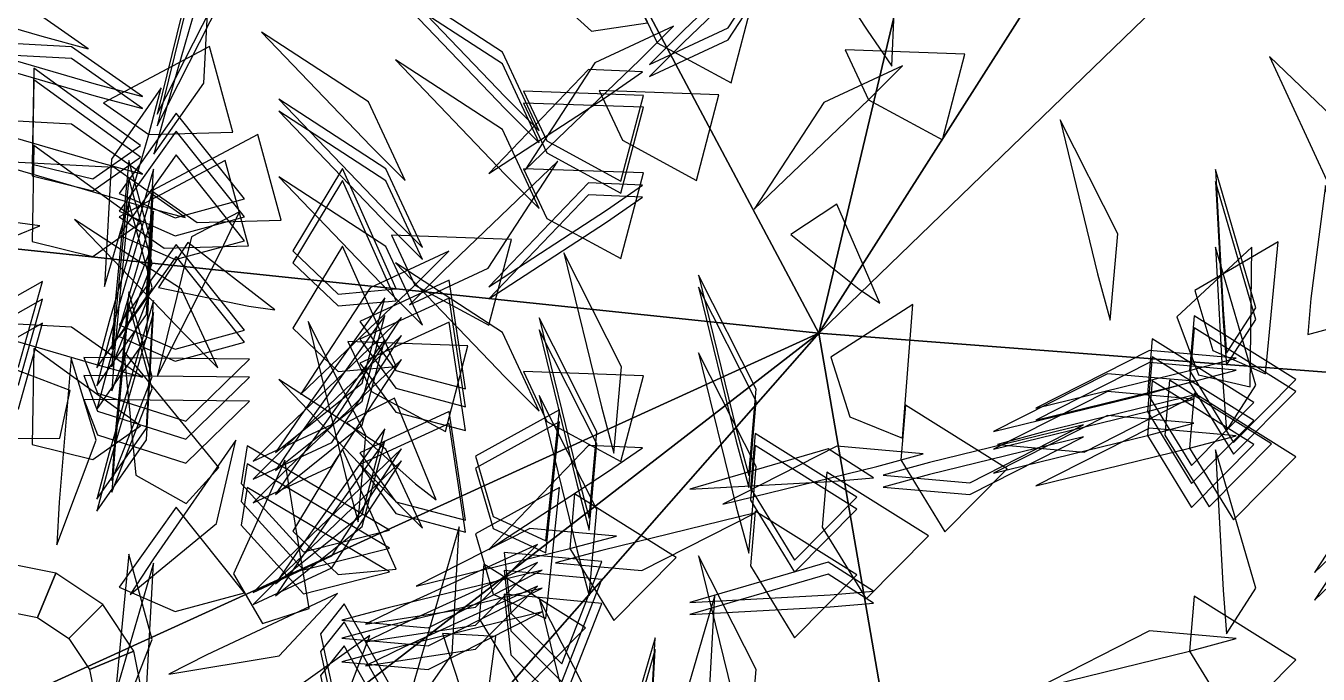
# Model space of a CAD drawing. Header units: millimetres. Extents: x 116.8 to 135.8, y -35.1 to -13.1.
# Drawn here: x 120.117 to 121.226, y -15.71 to -15.154 of the extents above; entities that cross this region are included whole.
import ezdxf

# ---------------------------------------------------------------- set-up
doc = ezdxf.new("R2010")
doc.units = ezdxf.units.MM
for name, color, linetype in [('FOGLIE', 62, 'CONTINUOUS'), ('GAMBO', 36, 'CONTINUOUS'), ('PRATO', 83, 'CONTINUOUS')]:
    doc.layers.add(name, color=color, linetype=linetype)

msp = doc.modelspace()

# ---------------------------------------------------------------- linework, layer by layer
at = {"layer": 'FOGLIE'}
for points in [[(120.602514, -15.158075, 4.709379), (120.650687, -15.151141, 4.646392), (120.601046, -15.047429, 4.584589), (120.562971, -15.121802, 4.713118)], [(120.681508, -15.157718, 4.314046), (120.65234, -15.186886, 4.314046), (120.719882, -15.155427, 4.248857), (120.779716, -15.0637, 4.306476)], [(120.839152, -15.157449, 2.605883), (120.860489, -15.188293, 2.623059), (120.86255, -15.141945, 2.535602), (120.773289, -15.056512, 2.542517)], [(120.681508, -15.167959, 4.457389), (120.65234, -15.197127, 4.457389), (120.719882, -15.165668, 4.392201), (120.779716, -15.073941, 4.44982)], [(120.237659, -15.223883, 3.83829), (120.226983, -15.263728, 3.83829), (120.269746, -15.202713, 3.773101), (120.2757, -15.093357, 3.83072)], [(120.284298, -15.121762, 4.366894), (120.300341, -15.087862, 4.349719), (120.259172, -15.109251, 4.437175), (120.229815, -15.229269, 4.43026)], [(120.284298, -15.132003, 4.510238), (120.300341, -15.098103, 4.493062), (120.259172, -15.119492, 4.580519), (120.229815, -15.23951, 4.573603)], [(120.528468, -15.214477, 3.044903), (120.557636, -15.243645, 3.044903), (120.526178, -15.176104, 2.979715), (120.43445, -15.116269, 3.037334)], [(120.130709, -15.162567, 1.772226), (120.170554, -15.173243, 1.772226), (120.109539, -15.13048, 1.707038), (120.000183, -15.124525, 1.764657)], [(120.528468, -15.224718, 2.691664), (120.557636, -15.253886, 2.691664), (120.526178, -15.186345, 2.626476), (120.43445, -15.12651, 2.684095)], [(120.658898, -15.168053, 1.951303), (120.722471, -15.202531, 1.918048), (120.741775, -15.128998, 1.811935), (120.638819, -15.125364, 1.925459)], [(120.643775, -15.183176, 4.690909), (120.672943, -15.154008, 4.690909), (120.605402, -15.185466, 4.62572), (120.545567, -15.277194, 4.683339)], [(120.413493, -15.257193, 1.772226), (120.442661, -15.286361, 1.772226), (120.411203, -15.21882, 1.707038), (120.319475, -15.158985, 1.764657)], [(120.177371, -15.203577, 2.807025), (120.217215, -15.214253, 2.807025), (120.1562, -15.17149, 2.741837), (120.046845, -15.165535, 2.799456)], [(120.177371, -15.213818, 2.453787), (120.217215, -15.224494, 2.453787), (120.1562, -15.181731, 2.388598), (120.046845, -15.175776, 2.446217)], [(120.222554, -15.246721, 4.167042), (120.294848, -15.244794, 4.133788), (120.274799, -15.17146, 4.027674), (120.18382, -15.219791, 4.141199)], [(120.840375, -15.217002, 2.373953), (120.903948, -15.251481, 2.340699), (120.923252, -15.177947, 2.234585), (120.820296, -15.174314, 2.348109)], [(120.528468, -15.281045, 2.026142), (120.557636, -15.310213, 2.026142), (120.526178, -15.242671, 1.960954), (120.43445, -15.182837, 2.018573)], [(121.237113, -15.293059, 2.150912), (121.253498, -15.326002, 2.13226), (121.238439, -15.23149, 2.106925), (121.184604, -15.180025, 2.205754)], [(120.174563, -15.284934, 2.882125), (120.215408, -15.256184, 2.820147), (120.12393, -15.189828, 2.754812), (120.122339, -15.2722, 2.884092)], [(120.615553, -15.214392, 4.034133), (120.646396, -15.193056, 4.016958), (120.600049, -15.190995, 4.104414), (120.514616, -15.280255, 4.097499)], [(120.840375, -15.217002, 2.373953), (120.869543, -15.187834, 2.373953), (120.802002, -15.219293, 2.308765), (120.742167, -15.31102, 2.366383)], [(120.174563, -15.295175, 2.528886), (120.215408, -15.266425, 2.466908), (120.12393, -15.200069, 2.401574), (120.122339, -15.282441, 2.530853)], [(120.222554, -15.246721, 1.895174), (120.23323, -15.206877, 1.895174), (120.190467, -15.267891, 1.829986), (120.184512, -15.377247, 1.887605)], [(120.564379, -15.252331, 3.226653), (120.627951, -15.286809, 3.193399), (120.647256, -15.213276, 3.087285), (120.5443, -15.209642, 3.200809)], [(120.629159, -15.251737, 1.708079), (120.692732, -15.286216, 1.674825), (120.712036, -15.212682, 1.568711), (120.60908, -15.209048, 1.682236)], [(120.428278, -15.314667, 2.807025), (120.457446, -15.343835, 2.807025), (120.425987, -15.276294, 2.741837), (120.33426, -15.216459, 2.799456)], [(120.564379, -15.262572, 2.873414), (120.627951, -15.297051, 2.84016), (120.647256, -15.223517, 2.734046), (120.5443, -15.219883, 2.84757)], [(120.245131, -15.318307, 3.701338), (120.304761, -15.302139, 3.651148), (120.245984, -15.228517, 3.560788), (120.197194, -15.297402, 3.688754)], [(120.428278, -15.324908, 2.453787), (120.457446, -15.354077, 2.453787), (120.425987, -15.286535, 2.388598), (120.33426, -15.226701, 2.446217)], [(120.177371, -15.270144, 1.788264), (120.217215, -15.280821, 1.788264), (120.1562, -15.238057, 1.723076), (120.046845, -15.232103, 1.780695)], [(121.03716, -15.366366, 1.961994), (121.047836, -15.40621, 1.961994), (121.054363, -15.331988, 1.896805), (121.004842, -15.234306, 1.954424)], [(120.245131, -15.333668, 4.069935), (120.304761, -15.317501, 4.019745), (120.245984, -15.243879, 3.929385), (120.197194, -15.312764, 4.057351)], [(120.264069, -15.322209, 2.683996), (120.336364, -15.320282, 2.650742), (120.316315, -15.246948, 2.544628), (120.225336, -15.295279, 2.658152)], [(120.174563, -15.351502, 1.863364), (120.215408, -15.322752, 1.801386), (120.12393, -15.256396, 1.736051), (120.122339, -15.338768, 1.86533)], [(120.245131, -15.354151, 3.552876), (120.304761, -15.337984, 3.502686), (120.245984, -15.264361, 3.412325), (120.197194, -15.333246, 3.540291)], [(120.214043, -15.307382, 2.502247), (120.253887, -15.318058, 2.502247), (120.192873, -15.275295, 2.437058), (120.083517, -15.26934, 2.494677)], [(120.193545, -15.393977, 3.655605), (120.190957, -15.430966, 3.637532), (120.22562, -15.342205, 3.610681), (120.205587, -15.269074, 3.708479)], [(120.235873, -15.344392, 1.692042), (120.308168, -15.342466, 1.658788), (120.288119, -15.269131, 1.552674), (120.19714, -15.317462, 1.666199)], [(120.385168, -15.383721, 2.882125), (120.434915, -15.379245, 2.820147), (120.388871, -15.27604, 2.754812), (120.346307, -15.346581, 2.884092)], [(120.475456, -15.36377, 3.83829), (120.446288, -15.392938, 3.83829), (120.51383, -15.361479, 3.773101), (120.573664, -15.269752, 3.83072)], [(120.564379, -15.318899, 2.207891), (120.627951, -15.353377, 2.174637), (120.647255, -15.279843, 2.068523), (120.5443, -15.27621, 2.182048)], [(120.188532, -15.407227, 3.659213), (120.177856, -15.447072, 3.659213), (120.220619, -15.386057, 3.594025), (120.226574, -15.276702, 3.651644)], [(120.193545, -15.409338, 4.024202), (120.190957, -15.446328, 4.006129), (120.22562, -15.357567, 3.979278), (120.205587, -15.284435, 4.077076)], [(120.428278, -15.381235, 1.788264), (120.457446, -15.410403, 1.788264), (120.425987, -15.342862, 1.723076), (120.33426, -15.283027, 1.780695)], [(120.385168, -15.393962, 2.528886), (120.434915, -15.389487, 2.466908), (120.388871, -15.286281, 2.401574), (120.346307, -15.356822, 2.530853)], [(121.144795, -15.397186, 3.14854), (121.147851, -15.434566, 3.165716), (121.17281, -15.395458, 3.078259), (121.138225, -15.276841, 3.085174)], [(121.144795, -15.407427, 2.795301), (121.147851, -15.444807, 2.812477), (121.17281, -15.405699, 2.72502), (121.138225, -15.287082, 2.731935)], [(120.188532, -15.422589, 4.02781), (120.177856, -15.462434, 4.02781), (120.220619, -15.401419, 3.962622), (120.226574, -15.292063, 4.020241)], [(120.615553, -15.311684, 4.366894), (120.646396, -15.290347, 4.349719), (120.600049, -15.288286, 4.437175), (120.514616, -15.377547, 4.43026)], [(120.615553, -15.321925, 4.510238), (120.646396, -15.300588, 4.493062), (120.600049, -15.298527, 4.580519), (120.514616, -15.387788, 4.573603)], [(121.220287, -15.387501, 3.025544), (121.217569, -15.41843, 3.052702), (121.25242, -15.40908, 2.960512), (121.232752, -15.290596, 2.930699)], [(120.193545, -15.429821, 3.507142), (120.190957, -15.46681, 3.489069), (120.22562, -15.378049, 3.462218), (120.205587, -15.304918, 3.560017)], [(120.832499, -15.379656, 1.745009), (120.850037, -15.391639, 1.709648), (120.813221, -15.306479, 1.744193), (120.773887, -15.332646, 1.85857)], [(120.108228, -15.333657, 2.195368), (120.128981, -15.325186, 2.16074), (120.035664, -15.312562, 2.191292), (120.033098, -15.358434, 2.306197)], [(120.25281, -15.417876, 1.76688), (120.281979, -15.447044, 1.76688), (120.25052, -15.379503, 1.701692), (120.158792, -15.319668, 1.759311)], [(120.188532, -15.443072, 3.51075), (120.177856, -15.482916, 3.51075), (120.220619, -15.421901, 3.445562), (120.226574, -15.312546, 3.503181)], [(120.284298, -15.347068, 1.392521), (120.300341, -15.313168, 1.375345), (120.259172, -15.334557, 1.462802), (120.229815, -15.454575, 1.455887)], [(120.245131, -15.43096, 4.402697), (120.304761, -15.414792, 4.352507), (120.245984, -15.34117, 4.262146), (120.197194, -15.410055, 4.390112)], [(120.308479, -15.394121, 2.195368), (120.330687, -15.397162, 2.16074), (120.256184, -15.33957, 2.191292), (120.231026, -15.378014, 2.306197)], [(120.385168, -15.450289, 1.863364), (120.434915, -15.445813, 1.801386), (120.388871, -15.342608, 1.736051), (120.346307, -15.413149, 1.86533)], [(120.450956, -15.375995, 4.167042), (120.514528, -15.410474, 4.133788), (120.533832, -15.33694, 4.027674), (120.430877, -15.333306, 4.141199)], [(121.136064, -15.432062, 2.025198), (121.18135, -15.452147, 1.962893), (121.19218, -15.339026, 1.898658), (121.120655, -15.380588, 2.027722)], [(120.245131, -15.441201, 4.54604), (120.304761, -15.425034, 4.49585), (120.245984, -15.351411, 4.405489), (120.197194, -15.420296, 4.533455)], [(120.450956, -15.375995, 1.895174), (120.480124, -15.346827, 1.895174), (120.412582, -15.378285, 1.829986), (120.352748, -15.470013, 1.887605)], [(120.611078, -15.480534, 1.772226), (120.621755, -15.520378, 1.772226), (120.628281, -15.446156, 1.707038), (120.57876, -15.348474, 1.764657)], [(121.123691, -15.453062, 2.301023), (121.168189, -15.463278, 2.235818), (121.169402, -15.343545, 2.183832), (121.104981, -15.403337, 2.309433)], [(121.144795, -15.463754, 2.129779), (121.147851, -15.501133, 2.146954), (121.17281, -15.462026, 2.059498), (121.138225, -15.343408, 2.066413)], [(120.528468, -15.455145, 2.502247), (120.557636, -15.484313, 2.502247), (120.526178, -15.416772, 2.437058), (120.43445, -15.356937, 2.494677)], [(120.033125, -15.463212, 3.396043), (120.11067, -15.446273, 3.402037), (120.131457, -15.372864, 3.296116), (120.007589, -15.442721, 3.353366)], [(120.434716, -15.449279, 3.701338), (120.49444, -15.465092, 3.651148), (120.480349, -15.371945, 3.560788), (120.403653, -15.407206, 3.688754)], [(120.726887, -15.499656, 3.044903), (120.737563, -15.5395, 3.044903), (120.74409, -15.465279, 2.979715), (120.694569, -15.367596, 3.037334)], [(120.193545, -15.50663, 4.356963), (120.190957, -15.543619, 4.33889), (120.22562, -15.454858, 4.312039), (120.205587, -15.381727, 4.409838)], [(120.352206, -15.489018, 3.655605), (120.33147, -15.519757, 3.637532), (120.405869, -15.46022, 3.610681), (120.425086, -15.38687, 3.708479)], [(120.434716, -15.464641, 4.069935), (120.49444, -15.480454, 4.019745), (120.480349, -15.387307, 3.929385), (120.403653, -15.422568, 4.057351)], [(120.726887, -15.509897, 2.691664), (120.737563, -15.549742, 2.691664), (120.74409, -15.47552, 2.626476), (120.694569, -15.377838, 2.684095)], [(120.033125, -15.478574, 3.76464), (120.11067, -15.461635, 3.770634), (120.131457, -15.388226, 3.664713), (120.007589, -15.458083, 3.721963)], [(120.188532, -15.519881, 4.360571), (120.177856, -15.559725, 4.360571), (120.220619, -15.49871, 4.295383), (120.226574, -15.389355, 4.353002)], [(120.193545, -15.516871, 4.500307), (120.190957, -15.55386, 4.482233), (120.22562, -15.4651, 4.455383), (120.205587, -15.391968, 4.553181)], [(120.824334, -15.489206, 4.709379), (120.86952, -15.507287, 4.646392), (120.878386, -15.392649, 4.584589), (120.808225, -15.438021, 4.713118)], [(120.033125, -15.499056, 3.247581), (120.11067, -15.482117, 3.253574), (120.131457, -15.408709, 3.147653), (120.007589, -15.478565, 3.204903)], [(120.177371, -15.444245, 2.264369), (120.217215, -15.454921, 2.264369), (120.1562, -15.412158, 2.19918), (120.046845, -15.406203, 2.256799)], [(120.188532, -15.530122, 4.503915), (120.177856, -15.569966, 4.503915), (120.220619, -15.508951, 4.438726), (120.226574, -15.399596, 4.496345)], [(120.341239, -15.497987, 3.659213), (120.312071, -15.527155, 3.659213), (120.379612, -15.495696, 3.594025), (120.439447, -15.403969, 3.651644)], [(120.352206, -15.504379, 4.024202), (120.33147, -15.535119, 4.006129), (120.405869, -15.475582, 3.979278), (120.425086, -15.402232, 4.077076)], [(120.391582, -15.539348, 1.76688), (120.402258, -15.579192, 1.76688), (120.408785, -15.50497, 1.701692), (120.359263, -15.407288, 1.759311)], [(120.434716, -15.485123, 3.552876), (120.49444, -15.500937, 3.502686), (120.480349, -15.407789, 3.412325), (120.403653, -15.44305, 3.540291)], [(120.590024, -15.536328, 2.807025), (120.600701, -15.576173, 2.807025), (120.607227, -15.501951, 2.741837), (120.557706, -15.404269, 2.799456)], [(121.116077, -15.449372, 2.91661), (121.153893, -15.511018, 2.883355), (121.207378, -15.456988, 2.777241), (121.120033, -15.402363, 2.890766)], [(120.341239, -15.513349, 4.02781), (120.312071, -15.542517, 4.02781), (120.379612, -15.511058, 3.962622), (120.439447, -15.419331, 4.020241)], [(120.590024, -15.546569, 2.453787), (120.600701, -15.586414, 2.453787), (120.607227, -15.512192, 2.388598), (120.557706, -15.41451, 2.446217)], [(121.116077, -15.459613, 2.563371), (121.153893, -15.521259, 2.530116), (121.207378, -15.467229, 2.424003), (121.120033, -15.412604, 2.537527)], [(120.146282, -15.507371, 2.172488), (120.155085, -15.46639, 2.104819), (120.034578, -15.420746, 2.083968), (120.096872, -15.507747, 2.193746)], [(120.174563, -15.525602, 2.339468), (120.215408, -15.496852, 2.277491), (120.12393, -15.430496, 2.212156), (120.122339, -15.512868, 2.341435)], [(120.352206, -15.524862, 3.507142), (120.33147, -15.555602, 3.489069), (120.405869, -15.496064, 3.462218), (120.425086, -15.422714, 3.560017)], [(120.413655, -15.467241, 1.692042), (120.477228, -15.501719, 1.658788), (120.496532, -15.428186, 1.552674), (120.393577, -15.424552, 1.666199)], [(121.079925, -15.4693, 3.440045), (121.117741, -15.530946, 3.40679), (121.171226, -15.476916, 3.300676), (121.083881, -15.422291, 3.414201)], [(120.14567, -15.562361, 3.034303), (120.143603, -15.598888, 3.015248), (120.177497, -15.509092, 2.990982), (120.156007, -15.438771, 3.090518)], [(120.17866, -15.468768, 3.396043), (120.254286, -15.49287, 3.402037), (120.308992, -15.43969, 3.296116), (120.166791, -15.438254, 3.353366)], [(120.254577, -15.563589, 2.172488), (120.282692, -15.5325, 2.104819), (120.201152, -15.432718, 2.083968), (120.211599, -15.539209, 2.193746)], [(120.341239, -15.533831, 3.51075), (120.312071, -15.562999, 3.51075), (120.379612, -15.531541, 3.445562), (120.439447, -15.439813, 3.503181)], [(120.726887, -15.566224, 2.026142), (120.737563, -15.606068, 2.026142), (120.74409, -15.531846, 1.960954), (120.694569, -15.434164, 2.018573)], [(121.116077, -15.449372, 2.91661), (121.155922, -15.438696, 2.91661), (121.0817, -15.432169, 2.851421), (120.984018, -15.48169, 2.90904)], [(121.116077, -15.459613, 2.563371), (121.155922, -15.448937, 2.563371), (121.0817, -15.44241, 2.498182), (120.984018, -15.491931, 2.555801)], [(121.079925, -15.484662, 3.808642), (121.117741, -15.546308, 3.775387), (121.171226, -15.492278, 3.669274), (121.083881, -15.437653, 3.782798)], [(120.17866, -15.48413, 3.76464), (120.254286, -15.508232, 3.770634), (120.308992, -15.455052, 3.664713), (120.166791, -15.453615, 3.721963)], [(120.564379, -15.492999, 2.683996), (120.627951, -15.527477, 2.650742), (120.647256, -15.453944, 2.544628), (120.5443, -15.45031, 2.658152)], [(121.079925, -15.4693, 3.440045), (121.119769, -15.458624, 3.440045), (121.045548, -15.452097, 3.374856), (120.947865, -15.501618, 3.432475)], [(120.428278, -15.555335, 2.264369), (120.457446, -15.584503, 2.264369), (120.425987, -15.516962, 2.19918), (120.33426, -15.457127, 2.256799)], [(121.079925, -15.505144, 3.291582), (121.117741, -15.56679, 3.258328), (121.171226, -15.51276, 3.152214), (121.083881, -15.458135, 3.265738)], [(121.094962, -15.504762, 1.724116), (121.132778, -15.566407, 1.690862), (121.186263, -15.512377, 1.584748), (121.098918, -15.457753, 1.698272)], [(120.17866, -15.504612, 3.247581), (120.254286, -15.528714, 3.253574), (120.308992, -15.475534, 3.147653), (120.166791, -15.474098, 3.204903)], [(120.451669, -15.54661, 2.195368), (120.469382, -15.560347, 2.16074), (120.433656, -15.47322, 2.191292), (120.392647, -15.493934, 2.306197)], [(120.590024, -15.602896, 1.788264), (120.600701, -15.64274, 1.788264), (120.607227, -15.568518, 1.723076), (120.557706, -15.470836, 1.780695)], [(121.079925, -15.484662, 3.808642), (121.119769, -15.473986, 3.808642), (121.045548, -15.467459, 3.743453), (120.947866, -15.51698, 3.801072)], [(120.991052, -15.5021, 4.610725), (120.951207, -15.512776, 4.610725), (121.025429, -15.519303, 4.545537), (121.123111, -15.469782, 4.603155)], [(121.116077, -15.51594, 1.897848), (121.153893, -15.577586, 1.864594), (121.207378, -15.523555, 1.75848), (121.120033, -15.468931, 1.872005)], [(120.434716, -15.561932, 4.402697), (120.49444, -15.577746, 4.352507), (120.480349, -15.484598, 4.262146), (120.403653, -15.519859, 4.390112)], [(120.518163, -15.574575, 2.882125), (120.563484, -15.595574, 2.820147), (120.575211, -15.483173, 2.754812), (120.503079, -15.522981, 2.884092)], [(120.868175, -15.526038, 1.951303), (120.905991, -15.587684, 1.918048), (120.959476, -15.533654, 1.811935), (120.872131, -15.479029, 1.925459)], [(120.434716, -15.572173, 4.54604), (120.49444, -15.587987, 4.49585), (120.480349, -15.494839, 4.405489), (120.403653, -15.5301, 4.533455)], [(120.518163, -15.584817, 2.528886), (120.563484, -15.605815, 2.466908), (120.575211, -15.493414, 2.401574), (120.503079, -15.533222, 2.530853)], [(120.892924, -15.528393, 4.314046), (120.853079, -15.539069, 4.314046), (120.927301, -15.545596, 4.248857), (121.024983, -15.496075, 4.306476)], [(121.079925, -15.505144, 3.291582), (121.119769, -15.494468, 3.291582), (121.045548, -15.487941, 3.226394), (120.947865, -15.537462, 3.284012)], [(120.226552, -15.610905, 3.034303), (120.206499, -15.641505, 3.015248), (120.28075, -15.580686, 2.990982), (120.2973, -15.509042, 3.090518)], [(120.352206, -15.601671, 4.356963), (120.33147, -15.632411, 4.33889), (120.405869, -15.572873, 4.312039), (120.425086, -15.499523, 4.409838)], [(120.73906, -15.550394, 3.226653), (120.776876, -15.61204, 3.193399), (120.83036, -15.558009, 3.087285), (120.743015, -15.503385, 3.200809)], [(120.892924, -15.538634, 4.457389), (120.853079, -15.549311, 4.457389), (120.927301, -15.555837, 4.392201), (121.024983, -15.506316, 4.44982)], [(121.116077, -15.51594, 1.897848), (121.155922, -15.505263, 1.897848), (121.0817, -15.498737, 1.83266), (120.984018, -15.548258, 1.890279)], [(120.30192, -15.546346, 3.396043), (120.355362, -15.605033, 3.402037), (120.429329, -15.586331, 3.296116), (120.306897, -15.513986, 3.353366)], [(120.341239, -15.61064, 4.360571), (120.312071, -15.639808, 4.360571), (120.379612, -15.60835, 4.295383), (120.439447, -15.516622, 4.353002)], [(120.352206, -15.611912, 4.500307), (120.33147, -15.642652, 4.482233), (120.405869, -15.583114, 4.455383), (120.425086, -15.509764, 4.553181)], [(120.385168, -15.624389, 2.339468), (120.434915, -15.619913, 2.277491), (120.388871, -15.516708, 2.212156), (120.346307, -15.587249, 2.341435)], [(120.615553, -15.53699, 1.392521), (120.646396, -15.515653, 1.375345), (120.600049, -15.513592, 1.462802), (120.514616, -15.602853, 1.455887)], [(120.807467, -15.544497, 4.034133), (120.844847, -15.541441, 4.016958), (120.805739, -15.516482, 4.104414), (120.687122, -15.551068, 4.097499)], [(120.847517, -15.531574, 4.690909), (120.887361, -15.520898, 4.690909), (120.813139, -15.514371, 4.62572), (120.715457, -15.563892, 4.683339)], [(120.73906, -15.560635, 2.873414), (120.776876, -15.622281, 2.84016), (120.83036, -15.568251, 2.734046), (120.743015, -15.513626, 2.84757)], [(121.144795, -15.637854, 2.605883), (121.147851, -15.675234, 2.623059), (121.17281, -15.636126, 2.535602), (121.138225, -15.517509, 2.542517)], [(120.320255, -15.666422, 2.172488), (120.360147, -15.653556, 2.104819), (120.339423, -15.526372, 2.083968), (120.295225, -15.62382, 2.193746)], [(120.30192, -15.561708, 3.76464), (120.355362, -15.620394, 3.770634), (120.429329, -15.601692, 3.664713), (120.306897, -15.529348, 3.721963)], [(120.341239, -15.620881, 4.503915), (120.312071, -15.650049, 4.503915), (120.379612, -15.618591, 4.438726), (120.439447, -15.526863, 4.496345)], [(120.800578, -15.583641, 1.708079), (120.838395, -15.645287, 1.674825), (120.891879, -15.591257, 1.568711), (120.804534, -15.536632, 1.682236)], [(121.28883, -15.559967, 2.446603), (121.308275, -15.540521, 2.446603), (121.263248, -15.561494, 2.403144), (121.223358, -15.622645, 2.441557)], [(120.30192, -15.582191, 3.247581), (120.355362, -15.640877, 3.253574), (120.429329, -15.622175, 3.147653), (120.306897, -15.54983, 3.204903)], [(120.518163, -15.641143, 1.863364), (120.563484, -15.662141, 1.801386), (120.575211, -15.549741, 1.736051), (120.503079, -15.589549, 1.86533)], [(120.584121, -15.602151, 4.167042), (120.621937, -15.663796, 4.133788), (120.675422, -15.609766, 4.027674), (120.588077, -15.555142, 4.141199)], [(121.28883, -15.583863, 2.347628), (121.308275, -15.564417, 2.347628), (121.263248, -15.58539, 2.304169), (121.223358, -15.646541, 2.342581)], [(120.245131, -15.656266, 1.428323), (120.304761, -15.640099, 1.378133), (120.245984, -15.566477, 1.287773), (120.197194, -15.635361, 1.415739)], [(120.611452, -15.603813, 3.83829), (120.571607, -15.61449, 3.83829), (120.645829, -15.621016, 3.773101), (120.743511, -15.571495, 3.83072)], [(120.73906, -15.616961, 2.207891), (120.776876, -15.678607, 2.174637), (120.83036, -15.624577, 2.068523), (120.743015, -15.569952, 2.182048)], [(120.451025, -15.713931, 1.76688), (120.440349, -15.753776, 1.76688), (120.483112, -15.692761, 1.701692), (120.489066, -15.583405, 1.759311)], [(120.584121, -15.602151, 1.895174), (120.623965, -15.591474, 1.895174), (120.549743, -15.584948, 1.829986), (120.452061, -15.634469, 1.887605)], [(120.193545, -15.731936, 1.38259), (120.190957, -15.768925, 1.364516), (120.22562, -15.680164, 1.337666), (120.205588, -15.607033, 1.435464)], [(120.442089, -15.650656, 3.655605), (120.408761, -15.666909, 3.637532), (120.502962, -15.652548, 3.610681), (120.55628, -15.598634, 3.708479)], [(120.533415, -15.657496, 3.701338), (120.577231, -15.701054, 3.651148), (120.611601, -15.61334, 3.560788), (120.52755, -15.605529, 3.688754)], [(120.726887, -15.740324, 2.502247), (120.737563, -15.780168, 2.502247), (120.74409, -15.705947, 2.437058), (120.694569, -15.608264, 2.494677)], [(120.188532, -15.745187, 1.386198), (120.177856, -15.785031, 1.386198), (120.220619, -15.724017, 1.32101), (120.226574, -15.614661, 1.378628)], [(120.442089, -15.666018, 4.024202), (120.408761, -15.682271, 4.006129), (120.502962, -15.66791, 3.979278), (120.55628, -15.613996, 4.077076)], [(120.506195, -15.662521, 1.692042), (120.544011, -15.724167, 1.658788), (120.597496, -15.670137, 1.552674), (120.510151, -15.615512, 1.666199)], [(120.807467, -15.641789, 4.366894), (120.844847, -15.638732, 4.349719), (120.805739, -15.613774, 4.437175), (120.687122, -15.648359, 4.43026)], [(120.428107, -15.65294, 3.659213), (120.388263, -15.663617, 3.659213), (120.462485, -15.670143, 3.594025), (120.560167, -15.620622, 3.651644)], [(120.533415, -15.672858, 4.069935), (120.577231, -15.716415, 4.019745), (120.611601, -15.628702, 3.929385), (120.52755, -15.620891, 4.057351)], [(120.807467, -15.65203, 4.510238), (120.844847, -15.648973, 4.493062), (120.805739, -15.624015, 4.580519), (120.687122, -15.6586, 4.573603)], [(120.272327, -15.693387, 3.034303), (120.23966, -15.709861, 3.015248), (120.334373, -15.694316, 2.990982), (120.384527, -15.640545, 3.090518)], [(120.428107, -15.668302, 4.02781), (120.388263, -15.678978, 4.02781), (120.462485, -15.685505, 3.962622), (120.560167, -15.635984, 4.020241)], [(120.442089, -15.6865, 3.507142), (120.408761, -15.702754, 3.489069), (120.502962, -15.688393, 3.462218), (120.55628, -15.634478, 3.560017)], [(120.533415, -15.69334, 3.552876), (120.577231, -15.736898, 3.502686), (120.611601, -15.649184, 3.412325), (120.52755, -15.641373, 3.540291)], [(120.670522, -15.772745, 1.772226), (120.659845, -15.81259, 1.772226), (120.702609, -15.751575, 1.707038), (120.708563, -15.642219, 1.764657)], [(120.369876, -15.675161, 3.396043), (120.386816, -15.752706, 3.402037), (120.460224, -15.773493, 3.296116), (120.390367, -15.649625, 3.353366)], [(120.590024, -15.776996, 2.264369), (120.600701, -15.816841, 2.264369), (120.607227, -15.742619, 2.19918), (120.557706, -15.644937, 2.256799)], [(121.116077, -15.69004, 2.373953), (121.153894, -15.751686, 2.340699), (121.207378, -15.697656, 2.234585), (121.120033, -15.643031, 2.348109)], [(120.428107, -15.688785, 3.51075), (120.388263, -15.699461, 3.51075), (120.462485, -15.705988, 3.445562), (120.560167, -15.656466, 3.503181)], [(120.369876, -15.690523, 3.76464), (120.386816, -15.768068, 3.770634), (120.460224, -15.788855, 3.664713), (120.390367, -15.664987, 3.721963)], [(120.499431, -15.750264, 2.195368), (120.507902, -15.771018, 2.16074), (120.520527, -15.6777, 2.191292), (120.474654, -15.675134, 2.306197)], [(121.116077, -15.69004, 2.373953), (121.155922, -15.679364, 2.373953), (121.0817, -15.672837, 2.308765), (120.984018, -15.722358, 2.366383)], [(120.325717, -15.788318, 2.172488), (120.366698, -15.797121, 2.104819), (120.412342, -15.676615, 2.083968), (120.325341, -15.738908, 2.193746)], [(120.369876, -15.711005, 3.247581), (120.386816, -15.788551, 3.253574), (120.460224, -15.809337, 3.147653), (120.390367, -15.685469, 3.204903)], [(120.619271, -15.809166, 2.807025), (120.608594, -15.84901, 2.807025), (120.651358, -15.787995, 2.741837), (120.657312, -15.67864, 2.799456)], [(120.619271, -15.819407, 2.453787), (120.608594, -15.859251, 2.453787), (120.651358, -15.798237, 2.388598), (120.657312, -15.688881, 2.446217)]]:
    msp.add_3dface(points, dxfattribs=at)
at = {"layer": 'GAMBO'}
for points in [[(120.142883, -15.623232, -0.02745), (120.095526, -15.613812, -0.02745), (120.095526, -15.655062, 1.62255), (120.127097, -15.661342, 1.62255)], [(120.183031, -15.650058, -0.02745), (120.142883, -15.623232, -0.02745), (120.127097, -15.661342, 1.62255), (120.153862, -15.679226, 1.62255)], [(120.209856, -15.690205, -0.02745), (120.183031, -15.650058, -0.02745), (120.153862, -15.679226, 1.62255), (120.171746, -15.705991, 1.62255)], [(120.219276, -15.737562, -0.02745), (120.209856, -15.690205, -0.02745), (120.171746, -15.705991, 1.62255), (120.178026, -15.737562, 1.62255)]]:
    msp.add_3dface(points, dxfattribs=at)
at = {"layer": 'PRATO'}
for points in [[(122.613297, -13.1399), (123.153156, -13.1399), (120.797931, -15.417286), (122.181545, -13.245971)], [(123.153156, -13.1399), (123.693016, -13.1399), (123.693016, -15.6399), (120.797931, -15.417286)], [(123.693016, -13.1399, -0.0183), (123.153156, -13.1399, -0.0183), (120.797931, -15.417286, -0.0183), (123.693016, -15.6399, -0.0183)], [(123.153156, -13.1399, -0.0183), (122.613297, -13.1399, -0.0183), (122.181545, -13.245971, -0.0183), (120.797931, -15.417286, -0.0183)], [(122.181545, -13.245971), (120.797931, -15.417286), (121.223951, -13.623983), (121.749793, -13.352041)], [(120.797931, -15.417286, -0.0183), (122.181545, -13.245971, -0.0183), (121.749793, -13.352041, -0.0183), (121.223951, -13.623983, -0.0183)], [(120.797931, -15.417286), (120.226813, -14.344699), (120.698109, -13.895925), (121.223951, -13.623983)], [(120.226813, -14.344699, -0.0183), (120.797931, -15.417286, -0.0183), (121.223951, -13.623983, -0.0183), (120.698109, -13.895925, -0.0183)], [(119.469678, -15.27801), (119.755518, -14.793473), (120.226813, -14.344699), (120.797931, -15.417286)], [(119.755518, -14.793473, -0.0183), (119.469678, -15.27801, -0.0183), (120.797931, -15.417286, -0.0183), (120.226813, -14.344699, -0.0183)], [(119.183839, -15.762547), (119.469678, -15.27801), (120.797931, -15.417286), (119.045266, -16.215963)], [(119.469678, -15.27801, -0.0183), (119.183839, -15.762547, -0.0183), (119.045266, -16.215963, -0.0183), (120.797931, -15.417286, -0.0183)], [(121.268016, -18.1399), (118.843016, -18.1399), (118.843016, -17.6399), (120.797931, -15.417286)], [(120.797931, -15.417286), (118.843016, -17.6399), (118.843016, -17.1399), (118.874855, -16.904639)], [(118.843016, -17.6399, -0.0183), (120.797931, -15.417286, -0.0183), (118.874855, -16.904639, -0.0183), (118.843016, -17.1399, -0.0183)], [(118.843016, -18.1399, -0.0183), (121.268016, -18.1399, -0.0183), (120.797931, -15.417286, -0.0183), (118.843016, -17.6399, -0.0183)], [(119.045266, -16.215963), (120.797931, -15.417286), (118.874855, -16.904639), (118.906694, -16.669378)], [(120.797931, -15.417286, -0.0183), (119.045266, -16.215963, -0.0183), (118.906694, -16.669378, -0.0183), (118.874855, -16.904639, -0.0183)], [(123.693016, -18.1399), (121.268016, -18.1399), (120.797931, -15.417286), (123.693016, -15.6399)], [(121.268016, -18.1399, -0.0183), (123.693016, -18.1399, -0.0183), (123.693016, -15.6399, -0.0183), (120.797931, -15.417286, -0.0183)]]:
    msp.add_3dface(points, dxfattribs=at)

doc.saveas('drawing.dxf')
